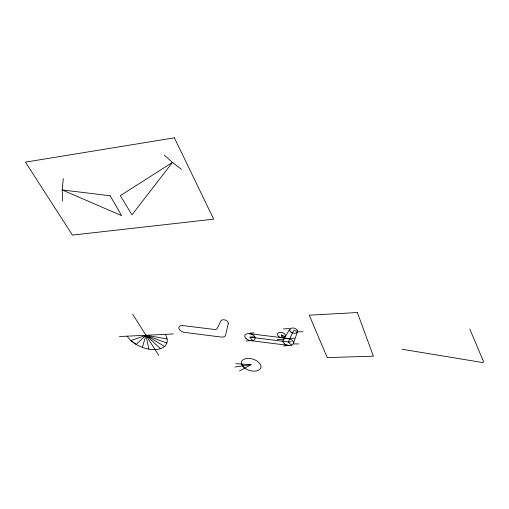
<?xml version="1.0" encoding="UTF-8"?>
<svg xmlns="http://www.w3.org/2000/svg" width="509" height="509" viewBox="0 0 509 509"><rect width="100%" height="100%" fill="white"/><g stroke="black" fill="none" stroke-linecap="round" stroke-linejoin="round"><path stroke-width="0.76" d="M63.301 178.583L62.206 189.927L62.658 201.131M142.323 347.348L146 335.278L167.111 338.924M289.984 329.03L283.182 339.897L282.005 339.312L277.049 339.522M249.804 333.726L250.313 333.109L254.176 332.931M289.087 345.458L283.71 345.986M239.51 370.94L251.115 364.648L235.852 363.674M234.942 367.008L251.115 364.648M119.443 336.551L173.429 333.955M283.424 328.878L288.66 328.629L289.856 329.228M252.591 340.566L249.938 337.155L254.856 336.92M303.02 331.798L297.434 331.766L293.254 343.887L298.719 343.95M294.514 338.18L288.043 338.453L249.397 333.662M246.235 341.062L250.396 340.597L288.527 345.401M291.358 341.806L288.196 341.933L249.938 337.155M297.51 331.06L293.591 330.621L288.196 341.933L291.498 345.172M402.097 349.257L482.017 362.44A1.317 0.795 5.4 0 0 483.505 361.543L469.794 329.056M166.837 343.085L146 335.278L130.947 340.559L136.177 344.402L146 335.278L164.541 346.438M288.361 341.584L288.781 341.908M281.808 337.671L281.471 335.024L285.263 336.57M181.458 169.325L172.449 162.428L164.292 155.092M160.481 348.665L146 335.278L148.819 349.129M281.471 335.024L284.372 338.001M241.54 364.037L244.727 368.109M132.62 314.148L158.732 355.371M165.304 334.349A22.307 12.852 22.4 0 1 155.283 349.581A22.307 12.852 22.4 0 1 127.135 336.182M252.394 337.034A2.691 1.642 17.6 0 1 252.54 337.48M228.274 323.514L225.672 334.731A5.338 3.226 19.1 0 1 221.167 337.041L185.123 332.485A5.281 3.149 20.9 0 1 178.875 328.432A5.281 3.149 20.9 0 1 183.31 325.614L214.639 329.495A4.015 2.443 19.6 0 0 217.063 328.636L220.868 321.02A3.913 2.411 19.1 0 1 225.271 320.078A3.913 2.411 19.1 0 1 228.274 323.514M172.449 162.428L131.965 214.887L120.353 195.628L172.449 162.428M174.396 137.818L25.45 162.136L72.45 235.094L213.672 219.156L174.396 137.818M357.382 312.545L309.23 315.179L327.249 357.611L373.364 356.166L357.382 312.545M110.135 195.755L62.206 189.927L121.645 215.644L110.135 195.755M278.767 336.481A4.11 2.545 15.9 0 0 285.396 336.245A4.11 2.545 15.9 0 0 280.262 332.32A4.11 2.545 15.9 0 0 278.767 336.481M244.365 367.829A10.116 5.917 17.2 0 0 260.71 368.134A10.116 5.917 17.2 0 0 248.475 358.393A10.116 5.917 17.2 0 0 244.365 367.829M284.786 343.989A5.465 3.359 15.5 0 0 293.464 343.384A5.465 3.359 15.5 0 0 286.351 338.383A5.465 3.359 15.5 0 0 284.786 343.989M291.078 332.173A4.008 2.513 15.3 0 0 297.46 331.683A4.008 2.513 15.3 0 0 292.249 327.987A4.008 2.513 15.3 0 0 291.078 332.173M246.197 338.784A5.389 3.289 17.6 0 0 254.984 339.019A5.389 3.289 17.6 0 0 248.653 333.611A5.389 3.289 17.6 0 0 246.197 338.784"/></g></svg>
